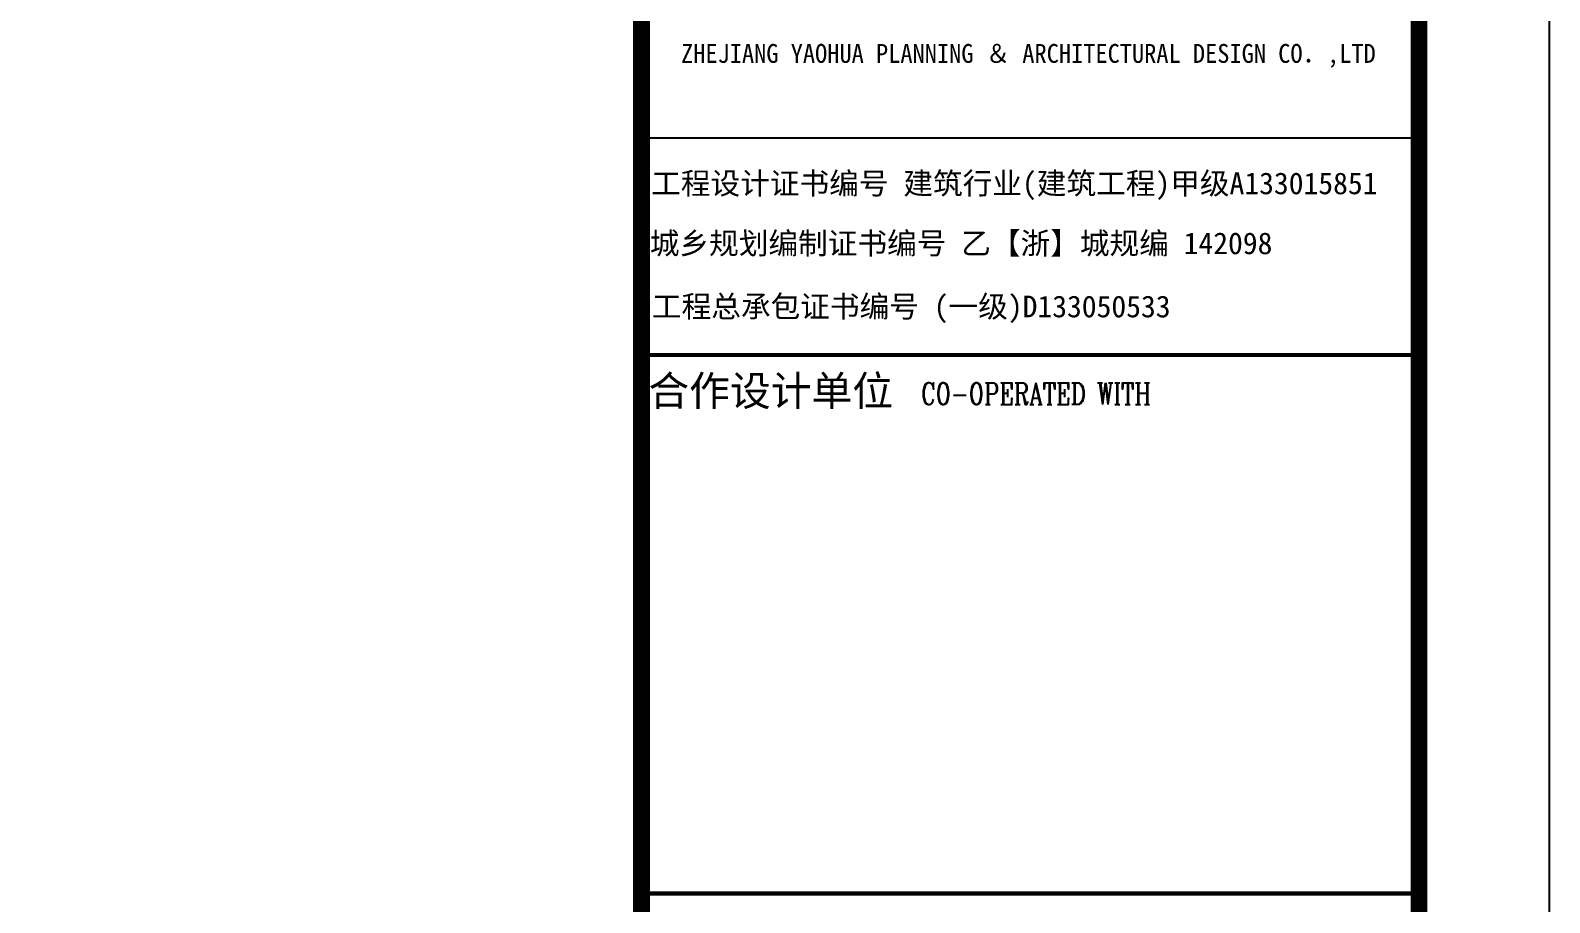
# Model space of a CAD drawing. Extents: x -138012 to 2129925, y -311560 to 0.
# Drawn here: x 10966 to 23666, y -266636 to -259346 of the extents above; entities that cross this region are included whole.
import ezdxf
from ezdxf.enums import TextEntityAlignment as Align

# ---------------------------------------------------------------- set-up
doc = ezdxf.new("R2010")
doc.units = 0
doc.header["$LTSCALE"] = 1000
doc.header["$MEASUREMENT"] = 0
doc.layers.get('0').update_dxf_attribs({"linetype": 'CONTINUOUS'})
for name, color, linetype in [('BOX', 7, 'CONTINUOUS'), ('TEXT', 7, 'CONTINUOUS'), ('图框', 4, 'CONTINUOUS')]:
    doc.layers.add(name, color=color, linetype=linetype)
doc.styles.add('iIcon2', font='')
doc.styles.add('MIMI-TKWZ', font='romanc.shx', dxfattribs={"width": 0.75, "oblique": 15, "bigfont": 'bigfont.shx'})
doc.styles.add('图框艺术体', font='simhei.ttf', dxfattribs={"width": 0.9})
doc.styles.get('iIcon2').set_extended_font_data('SimSun')

# ---------------------------------------------------------------- blocks, each defined once
blk = doc.blocks.new('564563')
at = {"layer": '图框'}
blk.add_line((189566, -143127), (196066, -143127), dxfattribs=at)
at = {"layer": '图框', "const_width": 140}
blk.add_lwpolyline([(196067, -136041), (189567, -136041), (189567, -193441), (196067, -193441)], close=True, dxfattribs=at)
at = {"layer": '图框', "const_width": 35}
for points in [[(189567, -144941), (196067, -144941)], [(189567, -149441), (196067, -149441)]]:
    blk.add_lwpolyline(points, dxfattribs=at)
at = {"layer": '图框', "style": '图框艺术体', "width": 0.95}
blk.add_text('ZHEJIANG YAOHUA PLANNING ＆ ARCHITECTURAL DESIGN CO．,LTD', height=157.63, dxfattribs=at).set_placement((192801, -142499), align=Align.CENTER)
at = {"layer": '图框', "style": 'iIcon2'}
for s, height, p in [('工程设计证书编号 建筑行业(建筑工程)甲级A133015851', 181.8, (189648, -143597)), ('城乡规划编制证书编号 乙【浙】城规编 142098', 181.8, (189636, -144098)), ('工程总承包证书编号 (一级)D133050533', 181.8, (189654, -144626)), ('合作设计单位', 250, (189624, -145365))]:
    blk.add_text(s, height=height, dxfattribs=at).set_placement(p)
at = {"layer": '图框', "style": 'MIMI-TKWZ', "width": 0.75}
blk.add_text('CO-OPERATED WITH', height=180, dxfattribs=at).set_placement((191904, -145354))

msp = doc.modelspace()

# ---------------------------------------------------------------- linework, layer by layer
at = {"const_width": 100}
msp.add_lwpolyline([(-57933.501, -310559.666), (22575.071, -310559.666), (22575.071, -253159.666), (-57933.501, -253159.666)], close=True, dxfattribs=at)
at = {"layer": 'BOX', "color": 7}
msp.add_lwpolyline([(-60433.501, -311559.666), (23666.499, -311559.666), (23666.499, -252159.666), (-60433.501, -252159.666)], close=True, dxfattribs=at)

# ---------------------------------------------------------------- block references
at = {"layer": 'TEXT'}
msp.add_blockref('564563', (-173491.713, -117118.217), dxfattribs=at)

doc.saveas('drawing.dxf')
